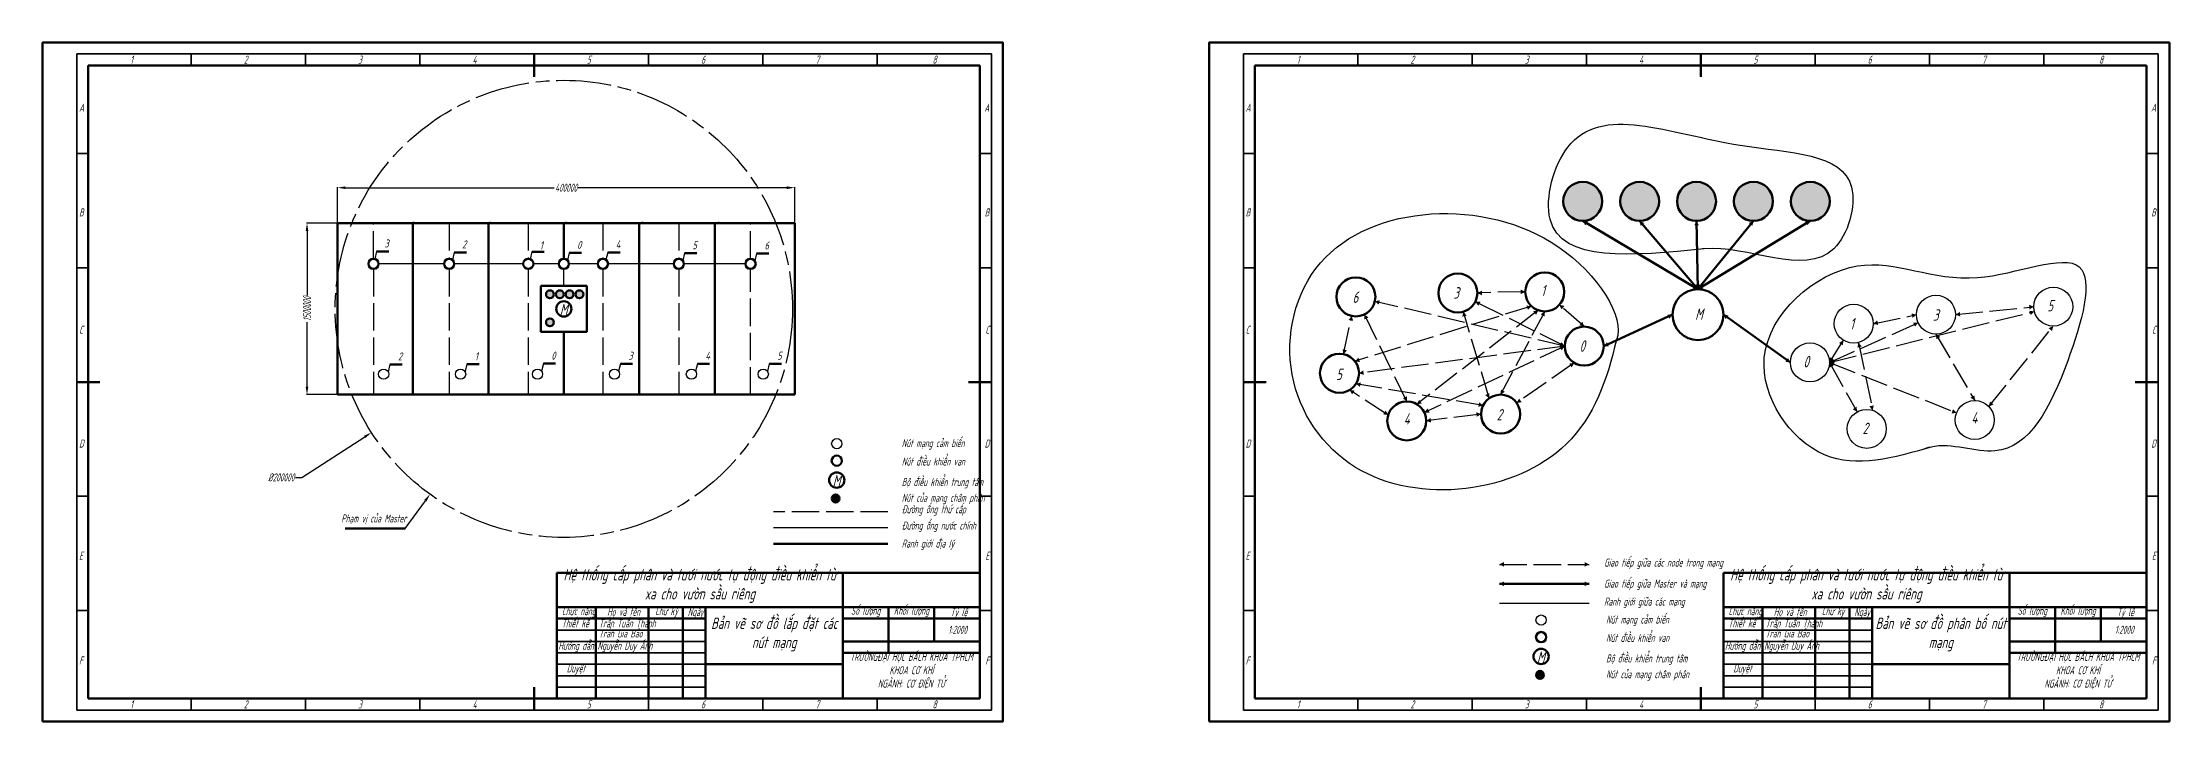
# Model space of a CAD drawing. Header units: millimetres. Extents: x 0 to 1982, y 0 to 297.
# Drawn here: x 1052 to 1982, y 0 to 297 of the extents above; entities that cross this region are included whole.
import ezdxf

# ---------------------------------------------------------------- set-up
doc = ezdxf.new("R2010")
doc.units = ezdxf.units.MM
doc.linetypes.add('ACAD_ISO02W100', pattern=[15, 12, -3])
doc.linetypes.add('ACAD_ISO08W100', pattern=[36, 24, -3, 6, -3])
for name, color, linetype, lineweight in [('AM_5', 3, 'Continuous', 25), ('Khung_dam', 180, 'Continuous', 70), ('Khung_nhat', 150, 'Continuous', 35), ('Net chu', 10, 'Continuous', 25), ('Net dam', 7, 'Continuous', 50), ('Net dut', 80, 'ACAD_ISO02W100', 25), ('Net manh', 50, 'Continuous', 25), ('Net tam', 160, 'ACAD_ISO08W100', 25)]:
    doc.layers.add(name, color=color, linetype=linetype, lineweight=lineweight)
doc.styles.get("Standard").update_dxf_attribs({"font": 'arial.ttf', "width": 0.714286, "oblique": 15})
doc.styles.add('TCVN', font='tcvn+7284-2003r.ttf', dxfattribs={"width": 0.714286, "oblique": 15, "height": 5})
doc.styles.add('TCVN_3.5', font='tcvn+7284-2003r.ttf', dxfattribs={"width": 0.571429, "oblique": 15, "height": 3.5})
doc.dimstyles.get("Standard").update_dxf_attribs({"dimtxt": 3.5, "dimasz": 3.5, "dimexe": 0.18, "dimexo": 0.0625, "dimgap": 0.09, "dimtad": 0, "dimtoh": 1, "dimdec": 4, "dimzin": 0, "dimdsep": 46, "dimtxsty": 'TCVN_3.5', "dimcen": -3, "dimclrd": 3, "dimclre": 3, "dimclrt": 1, "dimadec": 0, "dimazin": 0, "dimtfac": 1, "dimtdec": 4, "dimtofl": 0, "dimtmove": 0, "dimatfit": 3, "dimfxl": 1, "dimtfill": 1, "dimtolj": 1, "dimtzin": 0, "dimlwd": 25, "dimlwe": 25, "dimarcsym": 1})

# ---------------------------------------------------------------- blocks, each defined once
blk = doc.blocks.new('khungten')
at = {"layer": 'Khung_dam'}
for p, q in [((-185, 0), (-185, 55)), ((-185, 55), (0, 55)), ((-60, 0), (-60, 55)), ((-185, 40), (0, 40)), ((-168, 0), (-168, 40)), ((-145, 0), (-145, 40)), ((-130, 0), (-130, 40)), ((-120, 0), (-120, 40)), ((-40, 20), (-40, 40)), ((-20, 25), (-20, 40)), ((-185, 35), (-120, 35)), ((-60, 35), (0, 35)), ((-60, 25), (0, 25)), ((-60, 20), (0, 20)), ((-120, 15), (-60, 15))]:
    blk.add_line(p, q, dxfattribs=at)
at = {"layer": 'Khung_nhat'}
for p, q in [((-185, 30), (-120, 30)), ((-185, 25), (-120, 25)), ((-185, 20), (-120, 20)), ((-185, 15), (-120, 15)), ((-185, 10), (-120, 10)), ((-185, 5), (-120, 5))]:
    blk.add_line(p, q, dxfattribs=at)
blk = doc.blocks.new('*D16')
at = {"layer": 'Defpoints', "color": 0, "transparency": 16777216}
for p in [(1381.17, 233.5), (1181.17, 217.99), (1381.17, 217.99)]:
    blk.add_point(p, dxfattribs=at)
at = {"layer": 'Net dam', "color": 3, "linetype": 'Continuous', "lineweight": 25, "transparency": 16777216}
for p, q in [((1181.17, 218.06), (1181.17, 233.68)), ((1184.67, 233.5), (1276.51, 233.5)), ((1377.67, 233.5), (1285.83, 233.5)), ((1381.17, 218.06), (1381.17, 233.68))]:
    blk.add_line(p, q, dxfattribs=at)
at = {"layer": 'Net dam', "color": 3, "transparency": 16777216}
for points in [[(1184.67, 234.08), (1184.67, 232.92), (1181.17, 233.5)], [(1377.67, 234.08), (1377.67, 232.92), (1381.17, 233.5)]]:
    blk.add_solid(points, dxfattribs=at)
at = {"layer": 'Net dam', "color": 1, "transparency": 16777216, "insert": (1281.17, 233.5), "char_height": 3.5, "attachment_point": 5, "style": 'TCVN_3.5', "bg_fill": 3, "box_fill_scale": 1.1, "bg_fill_color": 256, "bg_fill_true_color": 13158600, "bg_fill_transparency": 0}
blk.add_mtext('\\A1;400000', dxfattribs=at)
blk = doc.blocks.new('*D18')
at = {"layer": 'Defpoints', "color": 0, "transparency": 16777216}
for p in [(1181.17, 217.99), (1167.85, 142.99), (1181.17, 142.99)]:
    blk.add_point(p, dxfattribs=at)
at = {"layer": 'Net dam', "color": 3, "linetype": 'Continuous', "lineweight": 25, "transparency": 16777216}
for p, q in [((1181.11, 217.99), (1167.67, 217.99)), ((1167.85, 214.49), (1167.85, 185.55)), ((1167.85, 146.49), (1167.85, 175.44)), ((1181.11, 142.99), (1167.67, 142.99))]:
    blk.add_line(p, q, dxfattribs=at)
at = {"layer": 'Net dam', "color": 3, "transparency": 16777216}
for points in [[(1167.26, 214.49), (1168.43, 214.49), (1167.85, 217.99)], [(1167.26, 146.49), (1168.43, 146.49), (1167.85, 142.99)]]:
    blk.add_solid(points, dxfattribs=at)
at = {"layer": 'Net dam', "color": 1, "transparency": 16777216, "insert": (1167.85, 180.49), "char_height": 3.5, "attachment_point": 5, "rotation": 90, "style": 'TCVN_3.5', "bg_fill": 3, "box_fill_scale": 1.1, "bg_fill_color": 256, "bg_fill_true_color": 13158600, "bg_fill_transparency": 0}
blk.add_mtext('\\A1;1500000', dxfattribs=at)

msp = doc.modelspace()

# ---------------------------------------------------------------- hatches: boundary and pattern name
at = {"layer": 'Net dam'}
h = msp.add_hatch(color=256, dxfattribs=at)
h.dxf.hatch_style = 1
h.paths.add_polyline_path([(1734.34, 227.51105, 1), (1717.27661, 227.51105, 1)])
h = msp.add_hatch(color=256, dxfattribs=at)
h.dxf.hatch_style = 1
h.paths.add_polyline_path([(1759.22097, 227.51105, 1), (1742.15758, 227.51105, 1)])
h = msp.add_hatch(color=256, dxfattribs=at)
h.dxf.hatch_style = 1
h.paths.add_polyline_path([(1784.10195, 227.51105, 1), (1767.03856, 227.51105, 1)])
h = msp.add_hatch(color=256, dxfattribs=at)
h.dxf.hatch_style = 1
h.paths.add_polyline_path([(1808.98293, 227.51105, 1), (1791.91954, 227.51105, 1)])
h = msp.add_hatch(color=256, dxfattribs=at)
h.dxf.hatch_style = 1
h.paths.add_polyline_path([(1833.86391, 227.51105, 1), (1816.80052, 227.51105, 1)])
h = msp.add_hatch(color=256, dxfattribs=at)
h.dxf.hatch_style = 1
h.paths.add_polyline_path([(1272.38343, 186.86373, 1), (1275.84221, 186.86373, 1)])
h.paths.add_polyline_path([(1280.13913, 186.86373, 1), (1276.68035, 186.86373, 1)])
h.paths.add_polyline_path([(1280.97728, 186.86373, 1), (1284.43606, 186.86373, 1)])
h.paths.add_polyline_path([(1288.73299, 186.86373, 1), (1285.27421, 186.86373, 1)])
h.paths.add_polyline_path([(1272.38343, 174.61033, 1), (1275.84221, 174.61033, 1)])
h = msp.add_hatch(color=256, dxfattribs=at)
h.dxf.hatch_style = 1
h.paths.add_polyline_path([(1400.78306, 97.5313, 1), (1397.32428, 97.5313, 1)])
h = msp.add_hatch(color=256, dxfattribs=at)
h.dxf.hatch_style = 1
h.paths.add_polyline_path([(1708.83582, 20.37247, 1), (1705.37704, 20.37247, 1)])

# ---------------------------------------------------------------- linework, layer by layer
at = {"layer": 'AM_5'}
for p, q in [((1198.21814, 205.57901), (1197.44418, 202.36463)), ((1232.18682, 205.17695), (1231.41286, 201.96257)), ((1266.15549, 205.45214), (1265.38153, 202.23776)), ((1282.51047, 205.00083), (1281.73651, 201.78644)), ((1299.3776, 205.20167), (1298.60364, 201.98728)), ((1332.93765, 204.83928), (1332.16369, 201.62489)), ((1364.43794, 204.70234), (1363.66398, 201.48795)), ((1204.13883, 156.16907), (1203.36487, 152.95468)), ((1237.74893, 156.25), (1236.97497, 153.03561)), ((1271.2221, 156.524), (1270.44814, 153.30961)), ((1304.90612, 156.48245), (1304.13216, 153.26807)), ((1338.57097, 156.46597), (1337.79701, 153.25158)), ((1369.97353, 156.48982), (1369.19957, 153.27543)), ((1210.83555, 84.42033), (1219.60263, 96.56833))]:
    msp.add_line(p, q, dxfattribs=at)
at = {"layer": 'AM_5', "linetype": 'Continuous'}
msp.add_trace([(1220.07564, 96.22696), (1219.12961, 96.9097), (1221.65085, 99.40643)], dxfattribs=at)
at = {"layer": 'Khung_dam'}
for p, q in [((1267.18315, 282), (1267.18315, 292)), ((1777.40565, 282), (1777.40565, 292)), ((1462.18315, 287), (1072.18315, 287)), ((1072.18315, 287), (1072.18315, 10)), ((1462.18315, 10), (1462.18315, 287)), ((1972.40565, 287), (1582.40565, 287)), ((1582.40565, 287), (1582.40565, 10)), ((1972.40565, 10), (1972.40565, 287)), ((1067.18315, 148.5), (1077.18315, 148.5)), ((1467.18315, 148.5), (1457.18315, 148.5)), ((1577.40565, 148.5), (1587.40565, 148.5)), ((1977.40565, 148.5), (1967.40565, 148.5)), ((1072.18315, 10), (1462.18315, 10)), ((1267.18315, 15), (1267.18315, 5)), ((1582.40565, 10), (1972.40565, 10)), ((1777.40565, 15), (1777.40565, 5))]:
    msp.add_line(p, q, dxfattribs=at)
for points in [[(1052.18315, 0), (1472.18315, 0), (1472.18315, 297), (1052.18315, 297)], [(1562.40565, 0), (1982.40565, 0), (1982.40565, 297), (1562.40565, 297)]]:
    msp.add_lwpolyline(points, close=True, dxfattribs=at)
at = {"layer": 'Khung_nhat'}
for p, q in [((1467.18315, 292), (1067.18315, 292)), ((1067.18315, 292), (1067.18315, 5)), ((1117.18315, 287), (1117.18315, 292)), ((1167.18315, 287), (1167.18315, 292)), ((1217.18315, 287), (1217.18315, 292)), ((1317.18315, 287), (1317.18315, 292)), ((1367.18315, 287), (1367.18315, 292)), ((1417.18315, 287), (1417.18315, 292)), ((1467.18315, 5), (1467.18315, 292)), ((1977.40565, 292), (1577.40565, 292)), ((1577.40565, 292), (1577.40565, 5)), ((1627.40565, 287), (1627.40565, 292)), ((1677.40565, 287), (1677.40565, 292)), ((1727.40565, 287), (1727.40565, 292)), ((1827.40565, 287), (1827.40565, 292)), ((1877.40565, 287), (1877.40565, 292)), ((1927.40565, 287), (1927.40565, 292)), ((1977.40565, 5), (1977.40565, 292)), ((1067.18315, 248.5), (1072.18315, 248.5)), ((1467.18315, 248.5), (1462.18315, 248.5)), ((1577.40565, 248.5), (1582.40565, 248.5)), ((1977.40565, 248.5), (1972.40565, 248.5)), ((1067.18315, 198.5), (1072.18315, 198.5)), ((1467.18315, 198.5), (1462.18315, 198.5)), ((1577.40565, 198.5), (1582.40565, 198.5)), ((1977.40565, 198.5), (1972.40565, 198.5)), ((1067.18315, 98.5), (1072.18315, 98.5)), ((1467.18315, 98.5), (1462.18315, 98.5)), ((1577.40565, 98.5), (1582.40565, 98.5)), ((1977.40565, 98.5), (1972.40565, 98.5)), ((1067.18315, 48.5), (1072.18315, 48.5)), ((1467.18315, 48.5), (1462.18315, 48.5)), ((1577.40565, 48.5), (1582.40565, 48.5)), ((1977.40565, 48.5), (1972.40565, 48.5)), ((1117.18315, 10), (1117.18315, 5)), ((1167.18315, 10), (1167.18315, 5)), ((1217.18315, 10), (1217.18315, 5)), ((1317.18315, 10), (1317.18315, 5)), ((1367.18315, 10), (1367.18315, 5)), ((1417.18315, 10), (1417.18315, 5)), ((1627.40565, 10), (1627.40565, 5)), ((1677.40565, 10), (1677.40565, 5)), ((1727.40565, 10), (1727.40565, 5)), ((1827.40565, 10), (1827.40565, 5)), ((1877.40565, 10), (1877.40565, 5)), ((1927.40565, 10), (1927.40565, 5)), ((1067.18315, 5), (1467.18315, 5)), ((1577.40565, 5), (1977.40565, 5))]:
    msp.add_line(p, q, dxfattribs=at)
at = {"layer": 'Net dam'}
for p, q in [((1181.17145, 142.99489), (1181.17145, 217.99489)), ((1181.17145, 217.99489), (1381.17145, 217.99489)), ((1214.17145, 142.99489), (1214.17145, 217.99489)), ((1247.17145, 142.99489), (1247.17145, 217.99489)), ((1280.17145, 202.42667), (1280.17145, 217.99489)), ((1313.17145, 142.99489), (1313.17145, 217.99489)), ((1346.17145, 142.99489), (1346.17145, 217.99489)), ((1381.17145, 217.99489), (1381.17145, 142.99489)), ((1776.19178, 189.09679), (1725.8083, 218.97935)), ((1776.19178, 189.09679), (1750.68928, 218.97935)), ((1776.19178, 189.09679), (1775.57026, 218.97935)), ((1776.19178, 189.09679), (1800.45123, 218.97935)), ((1776.19178, 189.09679), (1825.33221, 218.97935)), ((1203.58068, 205.57901), (1198.21814, 205.57901)), ((1237.54935, 205.17695), (1232.18682, 205.17695)), ((1271.51802, 205.45214), (1266.15549, 205.45214)), ((1287.87301, 205.00083), (1282.51047, 205.00083)), ((1304.74013, 205.20167), (1299.3776, 205.20167)), ((1338.30018, 204.83928), (1332.93765, 204.83928)), ((1369.80048, 204.70234), (1364.43794, 204.70234)), ((1765.06203, 177.96704), (1734.96152, 164.18761)), ((1787.32153, 177.96704), (1816.63673, 157.05837)), ((1280.17145, 142.99489), (1280.17145, 170.49489)), ((1209.50136, 156.16907), (1204.13883, 156.16907)), ((1243.11147, 156.25), (1237.74893, 156.25)), ((1276.58463, 156.524), (1271.2221, 156.524)), ((1310.26865, 156.48245), (1304.90612, 156.48245)), ((1343.93351, 156.46597), (1338.57097, 156.46597)), ((1375.33607, 156.48982), (1369.97353, 156.48982)), ((1381.17145, 142.99489), (1181.17145, 142.99489)), ((1184.46775, 84.42033), (1210.83555, 84.42033)), ((1421.87147, 77.67681), (1371.87147, 77.67681)), ((1689.32475, 60.22461), (1728.64457, 60.22461))]:
    msp.add_line(p, q, dxfattribs=at)
for points in [[(1725.8083, 218.97935, 0, 2, 0), (1727.4716, 217.86875, 2, 2, 0)], [(1750.68928, 218.97935, 0, 2, 0), (1751.90532, 217.39151, 2, 2, 0)], [(1775.57026, 218.97935, 0, 2, 0), (1775.57026, 216.97935, 2, 2, 0)], [(1800.45123, 218.97935, 0, 2, 0), (1799.22102, 217.40247, 2, 2, 0)], [(1825.33221, 218.97935, 0, 2, 0), (1823.64429, 217.90654, 2, 2, 0)], [(1776.19178, 189.09679, 0, 2, 0), (1774.45859, 190.09482, 2, 2, 0)], [(1776.19178, 189.09679, 0, 2, 0), (1774.87813, 190.60488, 2, 2, 0)], [(1776.19178, 189.09679, 0, 2, 0), (1776.15681, 191.09649, 2, 2, 0)], [(1776.19178, 189.09679, 0, 2, 0), (1777.46717, 190.63737, 2, 2, 0)], [(1776.19178, 189.09679, 0, 2, 0), (1777.89381, 190.14708, 2, 2, 0)], [(1765.06203, 177.96704, 0, 2, 0), (1763.26345, 177.09234, 2, 2, 0)], [(1787.32153, 177.96704, 0, 2, 0), (1788.93421, 176.78413, 2, 2, 0)], [(1734.96152, 164.18761, 0, 2, 0), (1736.79567, 164.98503, 2, 2, 0)], [(1816.63673, 157.05837, 0, 2, 0), (1815.0007, 158.20876, 2, 2, 0)], [(1689.32475, 60.22461, 0, 2, 0), (1691.32475, 60.22461, 2, 2, 0)], [(1728.64457, 60.22461, 0, 2, 0), (1726.64457, 60.22461, 2, 2, 0)]]:
    msp.add_lwpolyline(points, format="xyseb", dxfattribs=at)
msp.add_lwpolyline([(1270.17145, 190.49489), (1290.17145, 190.49489), (1290.17145, 170.49489), (1270.17145, 170.49489)], close=True, dxfattribs=at)
for centre, radius in [((1725.8083, 227.51105), 8.5317), ((1750.68928, 227.51105), 8.5317), ((1775.57026, 227.51105), 8.5317), ((1800.45123, 227.51105), 8.5317), ((1825.33221, 227.51105), 8.5317), ((1196.92145, 200.19363), 2.23304), ((1230.05001, 200.19363), 2.23304), ((1264.64571, 200.19363), 2.23304), ((1280.17145, 200.19363), 2.23304), ((1297.27349, 200.19363), 2.23304), ((1330.44964, 200.19363), 2.23304), ((1361.84431, 200.19363), 2.23304), ((1671.17474, 187.42948), 8.5317), ((1709.20153, 187.92943), 8.5317), ((1274.11282, 186.86373), 1.72939), ((1278.40974, 186.86373), 1.72939), ((1282.70667, 186.86373), 1.72939), ((1287.0036, 186.86373), 1.72939), ((1626.58151, 185.74709), 8.5317), ((1776.19178, 177.96704), 11.12975), ((1280.17145, 180.49489), 3.34275), ((1274.11282, 174.61033), 1.72939), ((1726.42983, 164.18761), 8.5317), ((1619.41443, 152.32987), 8.5317), ((1648.85291, 131.48911), 8.5317), ((1689.87912, 134.45176), 8.5317), ((1399.52775, 114.07599), 2.23304), ((1399.52775, 105.60103), 3.34275), ((1399.05367, 97.5313), 1.72939), ((1707.58051, 36.91716), 2.23304), ((1707.58051, 28.4422), 3.34275), ((1707.10643, 20.37247), 1.72939)]:
    msp.add_circle(centre, radius, dxfattribs=at)
at = {"layer": 'Net dut'}
for p, q in [((1196.92145, 197.96059), (1196.92145, 142.99489)), ((1230.05001, 197.96059), (1230.05001, 142.99489)), ((1264.64571, 197.96059), (1264.64571, 142.99489)), ((1297.27349, 197.96059), (1297.27349, 142.99489)), ((1330.44964, 197.96059), (1330.44964, 142.99489)), ((1361.84431, 142.99489), (1361.84431, 197.96059)), ((1700.66983, 187.92943), (1679.70521, 187.57408)), ((1621.18083, 160.67671), (1624.78482, 177.40673)), ((1703.37826, 181.6941), (1626.14853, 157.56835)), ((1648.85291, 140.0208), (1630.31738, 178.07682)), ((1717.89813, 164.18761), (1634.88492, 183.78669)), ((1706.3583, 179.88543), (1653.27052, 138.78805)), ((1684.9162, 141.39145), (1673.61491, 179.25419)), ((1717.89813, 164.18761), (1678.81354, 183.62967)), ((1709.20153, 179.39774), (1689.87912, 142.98346)), ((1726.42983, 172.7193), (1715.59731, 182.28286)), ((1833.70012, 157.05837), (1923.32097, 179.39117)), ((1852.84337, 174.01748), (1871.75437, 177.95545)), ((1888.81776, 177.95545), (1923.06781, 181.45411)), ((1833.70012, 157.05837), (1872.50167, 174.4636)), ((1880.28606, 169.42375), (1897.25019, 140.41123)), ((1903.40904, 137.78362), (1931.5995, 172.92242)), ((1717.89813, 164.18761), (1627.94612, 152.32987)), ((1717.89813, 164.18761), (1656.56363, 135.14076)), ((1833.70012, 157.05837), (1839.78617, 166.78494)), ((1846.33289, 165.72866), (1852.59986, 136.13549)), ((1722.07107, 156.85337), (1696.8821, 139.32497)), ((1833.70012, 157.05837), (1845.83622, 135.44453)), ((1833.70012, 157.05837), (1889.31837, 135.02215)), ((1640.70902, 134.0321), (1623.8051, 145.01469)), ((1682.24939, 138.26974), (1626.5715, 147.68593)), ((1681.34743, 134.45176), (1657.38461, 131.48911)), ((1421.87147, 91.74417), (1371.87147, 91.74417)), ((1689.32475, 68.71785), (1728.64457, 68.71785))]:
    msp.add_line(p, q, dxfattribs=at)
for points in [[(1679.70643, 187.42948, 0, 2, 0), (1681.70643, 187.42948, 2, 2, 0)], [(1700.66983, 187.92943, 0, 2, 0), (1698.66983, 187.92943, 2, 2, 0)], [(1624.78482, 177.40673, 0, 2, 0), (1624.40454, 175.44321, 2, 2, 0)], [(1630.31738, 178.07682, 0, 2, 0), (1631.16262, 176.26421, 2, 2, 0)], [(1634.88492, 183.78669, 0, 2, 0), (1636.82551, 183.30285, 2, 2, 0)], [(1673.61491, 179.25419, 0, 2, 0), (1674.07302, 177.30736, 2, 2, 0)], [(1678.81354, 183.62967, 0, 2, 0), (1680.59192, 182.7146, 2, 2, 0)], [(1703.37826, 181.6941, 0, 2, 0), (1701.51588, 180.96502, 2, 2, 0)], [(1706.3583, 179.88543, 0, 2, 0), (1704.77848, 178.65899, 2, 2, 0)], [(1709.20153, 179.39774, 0, 2, 0), (1708.29887, 177.61302, 2, 2, 0)], [(1715.59731, 182.28286, 0, 2, 0), (1717.1294, 180.99728, 2, 2, 0)], [(1871.75437, 177.95545, 0, 2, 0), (1869.81005, 177.48681, 2, 2, 0)], [(1888.81776, 177.95545, 0, 2, 0), (1890.80742, 178.15857, 2, 2, 0)], [(1923.06781, 181.45411, 0, 2, 0), (1921.0784, 181.24858, 2, 2, 0)], [(1923.32097, 179.39117, 0, 2, 0), (1921.44159, 178.70713, 2, 2, 0)], [(1726.42983, 172.7193, 0, 2, 0), (1724.96387, 174.07981, 2, 2, 0)], [(1839.78617, 166.78494, 0, 2, 0), (1838.7564, 165.07042, 2, 2, 0)], [(1852.84337, 174.01748, 0, 2, 0), (1854.79904, 174.43622, 2, 2, 0)], [(1872.50167, 174.4636, 0, 2, 0), (1870.69247, 173.61108, 2, 2, 0)], [(1880.28606, 169.42375, 0, 2, 0), (1881.28606, 167.6917, 2, 2, 0)], [(1931.5995, 172.92242, 0, 2, 0), (1930.2824, 171.41734, 2, 2, 0)], [(1621.18083, 160.67671, 0, 2, 0), (1621.69846, 162.60856, 2, 2, 0)], [(1626.14853, 157.56835, 0, 2, 0), (1628.05506, 158.17262, 2, 2, 0)], [(1717.89813, 164.18761, 0, 2, 0), (1715.92259, 163.87576, 2, 2, 0)], [(1717.89813, 164.18761, 0, 2, 0), (1715.95429, 164.65822, 2, 2, 0)], [(1717.89813, 164.18761, 0, 2, 0), (1716.0924, 165.04746, 2, 2, 0)], [(1717.89813, 164.18761, 0, 2, 0), (1716.14043, 163.23342, 2, 2, 0)], [(1833.70012, 157.05837, 0, 2, 0), (1834.76541, 158.75105, 2, 2, 0)], [(1833.70012, 157.05837, 0, 2, 0), (1835.50244, 157.92535, 2, 2, 0)], [(1833.70012, 157.05837, 0, 2, 0), (1835.53259, 157.85966, 2, 2, 0)], [(1833.70012, 157.05837, 0, 2, 0), (1835.6583, 157.46524, 2, 2, 0)], [(1846.33289, 165.72866, 0, 2, 0), (1846.86741, 163.80141, 2, 2, 0)], [(1627.94612, 152.32987, 0, 2, 0), (1629.92666, 152.60822, 2, 2, 0)], [(1722.07107, 156.85337, 0, 2, 0), (1720.42393, 155.71894, 2, 2, 0)], [(1833.70012, 157.05837, 0, 2, 0), (1835.55437, 156.30887, 2, 2, 0)], [(1833.70012, 157.05837, 0, 2, 0), (1834.69808, 155.32514, 2, 2, 0)], [(1623.83919, 145.03526, 0, 2, 0), (1625.48118, 143.8934, 2, 2, 0)], [(1626.5715, 147.68593, 0, 2, 0), (1628.54112, 147.33864, 2, 2, 0)], [(1648.85291, 140.0208, 0, 2, 0), (1648.00767, 141.83342, 2, 2, 0)], [(1653.27052, 138.78805, 0, 2, 0), (1654.83624, 139.88438, 2, 2, 0)], [(1682.24939, 138.26974, 0, 2, 0), (1680.27977, 138.61704, 2, 2, 0)], [(1684.9162, 141.39145, 0, 2, 0), (1684.07097, 143.20407, 2, 2, 0)], [(1689.87912, 142.98346, 0, 2, 0), (1690.87912, 144.71551, 2, 2, 0)], [(1696.8821, 139.32497, 0, 2, 0), (1698.5204, 140.47212, 2, 2, 0)], [(1897.25019, 140.41123, 0, 2, 0), (1896.25019, 142.14328, 2, 2, 0)], [(1903.40904, 137.78362, 0, 2, 0), (1904.68734, 139.32179, 2, 2, 0)], [(1640.70902, 134.0321, 0, 2, 0), (1639.07071, 135.17925, 2, 2, 0)], [(1656.56363, 135.14076, 0, 2, 0), (1658.34565, 136.04874, 2, 2, 0)], [(1657.38461, 131.48911, 0, 2, 0), (1659.36514, 131.76745, 2, 2, 0)], [(1681.34743, 134.45176, 0, 2, 0), (1679.35504, 134.27745, 2, 2, 0)], [(1845.83622, 135.44453, 0, 2, 0), (1844.72812, 137.10949, 2, 2, 0)], [(1852.59986, 136.13549, 0, 2, 0), (1852.1108, 138.07477, 2, 2, 0)], [(1889.31837, 135.02215, 0, 2, 0), (1887.4296, 135.67982, 2, 2, 0)], [(1689.32475, 68.71785, 0, 2, 0), (1691.32475, 68.71785, 2, 2, 0)], [(1728.64457, 68.71785, 0, 2, 0), (1726.64457, 68.71785, 2, 2, 0)]]:
    msp.add_lwpolyline(points, format="xyseb", dxfattribs=at)
at = {"layer": 'Net manh'}
for p, q in [((1227.81697, 200.19363), (1199.15449, 200.19363)), ((1262.41267, 200.19363), (1232.28305, 200.19363)), ((1277.93841, 200.19363), (1266.87875, 200.19363)), ((1280.17145, 190.49489), (1280.17145, 197.96059)), ((1295.04045, 200.19363), (1282.40449, 200.19363)), ((1328.2166, 200.19363), (1299.50654, 200.19363)), ((1359.61127, 200.19363), (1332.68268, 200.19363)), ((1421.87147, 84.71049), (1371.87147, 84.71049)), ((1689.32475, 51.73138), (1728.64457, 51.73138))]:
    msp.add_line(p, q, dxfattribs=at)
for centre, radius in [((1880.28606, 177.95545), 8.5317), ((1931.5995, 181.45411), 8.5317), ((1844.31167, 174.01748), 8.5317), ((1825.16843, 157.05837), 8.5317), ((1201.37012, 151.95096), 2.23304), ((1235.02305, 151.95096), 2.23304), ((1268.67598, 151.95096), 2.23304), ((1302.32891, 151.95096), 2.23304), ((1335.98184, 151.95096), 2.23304), ((1367.40173, 151.95096), 2.23304), ((1897.25019, 131.87953), 8.5317), ((1850.01331, 128.00532), 8.5317), ((1399.52775, 121.52408), 2.23304), ((1707.58051, 44.36525), 2.23304)]:
    msp.add_circle(centre, radius, dxfattribs=at)
for points in [[(1778.94002, 206.79856), (1711.51921, 219.77433), (1719.29754, 251.27097), (1794.62393, 252.08905), (1843.34045, 233.68196), (1835.56212, 206.79856), (1778.94002, 206.79856), (1778.21044, 206.72479)], [(1878.1234, 120.04668), (1831.49245, 116.65814), (1805.20937, 159.01517), (1845.9056, 199.25438), (1898.47152, 194.17148), (1942.98293, 198.83084), (1937.89578, 157.74445), (1906.10188, 118.35241), (1878.1234, 120.04668), (1873.99067, 118.84921)]]:
    msp.add_spline(points, degree=3, dxfattribs=at)
msp.add_open_spline([(1740.50817, 166.9914), (1744.60018, 176.44608), (1710.68149, 230.88795), (1608.50728, 225.11873), (1591.34721, 150.50302), (1631.40932, 91.41982), (1720.06751, 102.94646), (1736.64156, 149.82669), (1740.50817, 166.9914)], degree=3, knots=[0, 0, 0, 0, 55.62396359, 156.221372446, 206.642055225, 255.787378527, 349.135913786, 400.310833493, 400.310833493, 400.310833493, 400.310833493], dxfattribs=at)
at = {"layer": 'Net tam', "color": 3, "linetype": 'Continuous', "lineweight": 25}
for p, q in [((1165.52559, 106.77442), (1193.11624, 124.51597)), ((1162.02559, 106.77442), (1165.52559, 106.77442))]:
    msp.add_line(p, q, dxfattribs=at)
at = {"layer": 'Net tam', "color": 3}
msp.add_solid([(1192.80073, 125.00662), (1193.43174, 124.02532), (1196.06013, 126.40898)], dxfattribs=at)

# ---------------------------------------------------------------- block references
at = {"layer": 'Net tam'}
for p in [(1462.18315, 10), (1972.40565, 10)]:
    msp.add_blockref('khungten', p, dxfattribs=at)

# ---------------------------------------------------------------- texts
at = {"layer": 'Net chu'}
for s, width, gutter_width, heights, insert, char_height, attachment_point, style in [('1', 4.0224231, 17.5, [0], (1090.55976, 291.26085), 3.5, 1, 'TCVN_3.5'), ('2', 4.0224231, 17.5, [0], (1140.25174, 291.26085), 3.5, 1, 'TCVN_3.5'), ('3', 4.0224231, 17.5, [0], (1190.25174, 291.26085), 3.5, 1, 'TCVN_3.5'), ('4', 4.0224231, 17.5, [0], (1240.25174, 291.26085), 3.5, 1, 'TCVN_3.5'), ('5', 4.0224231, 17.5, [0], (1290.25174, 291.26085), 3.5, 1, 'TCVN_3.5'), ('6', 4.0224231, 17.5, [0], (1340.25174, 291.26085), 3.5, 1, 'TCVN_3.5'), ('7', 4.0224231, 17.5, [0], (1390.25174, 291.26085), 3.5, 1, 'TCVN_3.5'), ('8', 4.0224231, 17.5, [0], (1441.43367, 291.26085), 3.5, 1, 'TCVN_3.5'), ('1', 4.0224231, 17.5, [0], (1600.78227, 291.26085), 3.5, 1, 'TCVN_3.5'), ('2', 4.0224231, 17.5, [0], (1650.47424, 291.26085), 3.5, 1, 'TCVN_3.5'), ('3', 4.0224231, 17.5, [0], (1700.47424, 291.26085), 3.5, 1, 'TCVN_3.5'), ('4', 4.0224231, 17.5, [0], (1750.47424, 291.26085), 3.5, 1, 'TCVN_3.5'), ('5', 4.0224231, 17.5, [0], (1800.47424, 291.26085), 3.5, 1, 'TCVN_3.5'), ('6', 4.0224231, 17.5, [0], (1850.47424, 291.26085), 3.5, 1, 'TCVN_3.5'), ('7', 4.0224231, 17.5, [0], (1900.47424, 291.26085), 3.5, 1, 'TCVN_3.5'), ('8', 4.0224231, 17.5, [0], (1951.65617, 291.26085), 3.5, 1, 'TCVN_3.5'), ('A', 4.0224231, 17.5, [0], (1068.16073, 270.26511), 3.5, 1, 'TCVN_3.5'), ('A', 4.0224231, 17.5, [0], (1466.20557, 270.26511), 3.5, 3, 'TCVN_3.5'), ('A', 4.0224231, 17.5, [0], (1578.38323, 270.26511), 3.5, 1, 'TCVN_3.5'), ('A', 4.0224231, 17.5, [0], (1976.42808, 270.26511), 3.5, 3, 'TCVN_3.5'), ('B', 4.0224231, 17.5, [0], (1068.16073, 224.43999), 3.5, 1, 'TCVN_3.5'), ('B', 4.0224231, 17.5, [0], (1466.20557, 224.43999), 3.5, 3, 'TCVN_3.5'), ('B', 4.0224231, 17.5, [0], (1578.38323, 224.43999), 3.5, 1, 'TCVN_3.5'), ('B', 4.0224231, 17.5, [0], (1976.42808, 224.43999), 3.5, 3, 'TCVN_3.5'), ('M', 4.0458128, 25, [0], (1278.39697, 182.69547), 5, 1, 'TCVN'), ('\\pxqc;M', 20.9592767, 25, [0], (1766.12786, 180.66455), 5, 1, 'TCVN'), ('C', 4.0224231, 17.5, [0], (1068.16073, 173.09763), 3.5, 1, 'TCVN_3.5'), ('C', 4.0224231, 17.5, [0], (1466.20557, 173.09763), 3.5, 3, 'TCVN_3.5'), ('C', 4.0224231, 17.5, [0], (1578.38323, 173.09763), 3.5, 1, 'TCVN_3.5'), ('C', 4.0224231, 17.5, [0], (1976.42808, 173.09763), 3.5, 3, 'TCVN_3.5'), ('D', 4.0224231, 17.5, [0], (1068.16073, 123.32154), 3.5, 1, 'TCVN_3.5'), ('Nút mạng cảm biến', 43.2602428, 17.5, [0], (1427.9599, 123.49985), 3.5, 1, 'TCVN_3.5'), ('D', 4.0224231, 17.5, [0], (1466.20557, 123.32154), 3.5, 3, 'TCVN_3.5'), ('D', 4.0224231, 17.5, [0], (1578.38323, 123.32154), 3.5, 1, 'TCVN_3.5'), ('D', 4.0224231, 17.5, [0], (1976.42808, 123.32154), 3.5, 3, 'TCVN_3.5'), ('Nút điều khiển van', 43.2602428, 17.5, [0], (1427.9599, 115.47237), 3.5, 1, 'TCVN_3.5'), ('M', 4.0458128, 25, [0], (1397.75327, 107.80161), 5, 1, 'TCVN'), ('Bộ điều khiển trung tâm', 43.2602428, 17.5, [0], (1427.9599, 106.49917), 3.5, 1, 'TCVN_3.5'), ('Nút của mạng châm phân', 43.2602428, 17.5, [0], (1427.9599, 99.58658), 3.5, 1, 'TCVN_3.5'), ('Đường ống thứ cấp', 31.6333535, 17.5, [0], (1427.9599, 94.57394), 3.5, 1, 'TCVN_3.5'), ('Đường ống nước chính', 33.2338771, 17.5, [0], (1427.9599, 87.44887), 3.5, 1, 'TCVN_3.5'), ('Ranh giới địa lý', 25.3737228, 17.5, [0], (1427.9599, 79.58976), 3.5, 1, 'TCVN_3.5'), ('E', 4.0224231, 17.5, [0], (1068.16073, 74.26824), 3.5, 1, 'TCVN_3.5'), ('\\pxqc;Hệ thống cấp phân và tưới nước tự động điều khiển từ xa cho vườn sầu riêng', 125, 17.5, [0], (1277.18315, 66.71356), 5, 1, 'TCVN'), ('E', 4.0224231, 17.5, [0], (1466.20557, 74.26824), 3.5, 3, 'TCVN_3.5'), ('E', 4.0224231, 17.5, [0], (1578.38323, 74.26824), 3.5, 1, 'TCVN_3.5'), ('Giao tiếp giữa các node trong mạng', 53.444589, 17.5, [0], (1735.13906, 71.25229), 3.5, 1, 'TCVN_3.5'), ('\\pxqc;Hệ thống cấp phân và tưới nước tự động điều khiển từ xa cho vườn sầu riêng', 125, 17.5, [0], (1787.40565, 66.71356), 5, 1, 'TCVN'), ('E', 4.0224231, 17.5, [0], (1976.42808, 74.26824), 3.5, 3, 'TCVN_3.5'), ('Giao tiếp giữa Master và mạng', 43.2602428, 17.5, [0], (1735.13906, 62.0625), 3.5, 1, 'TCVN_3.5'), ('Chức năng', 17, 17.5, [0], (1279.31051, 50), 3.5, 1, 'TCVN_3.5'), ('Họ và tên', 17, 17.5, [0], (1299.11541, 49.69932), 3.5, 1, 'TCVN_3.5'), ('\\pxqc;Chữ ký', 17, 17.5, [0], (1316.5654, 50), 3.5, 1, 'TCVN_3.5'), ('\\pxqc;Ngày', 17, 17.5, [0], (1329.30378, 49.65066), 3.5, 1, 'TCVN_3.5'), ('\\pxqc;{\\fTCVN 7284|b1|i0|c0|p34;Bản vẽ sơ đồ lắp đặt các nút mạng}', 60, 25, [0], (1342.18315, 45.47636), 5, 1, 'TCVN'), ('\\pxqc;Số lượng ', 20, 17.5, [0], (1402.18315, 50.1963), 3.5, 1, 'TCVN_3.5'), ('\\pxqc;Khối lượng', 20, 17.5, [0], (1422.19407, 50.1963), 3.5, 1, 'TCVN_3.5'), ('\\pxqc;Tỷ lệ', 20, 17.5, [0], (1442.95955, 49.60671), 3.5, 1, 'TCVN_3.5'), ('Ranh giới giữa các mạng', 43.2602428, 17.5, [0], (1735.13906, 54.1974), 3.5, 1, 'TCVN_3.5'), ('Nút mạng cảm biến', 43.2602428, 17.5, [0], (1736.01266, 46.34102), 3.5, 1, 'TCVN_3.5'), ('Chức năng', 17, 17.5, [0], (1789.53301, 50), 3.5, 1, 'TCVN_3.5'), ('Họ và tên', 17, 17.5, [0], (1809.33791, 49.69932), 3.5, 1, 'TCVN_3.5'), ('\\pxqc;Chữ ký', 17, 17.5, [0], (1826.7879, 50), 3.5, 1, 'TCVN_3.5'), ('\\pxqc;Ngày', 17, 17.5, [0], (1839.52628, 49.65066), 3.5, 1, 'TCVN_3.5'), ('\\pxqc;{\\fTCVN 7284|b1|i0|c0|p34;Bản vẽ sơ đồ phân bố nút mạng}', 60, 25, [0], (1852.40565, 45.47636), 5, 1, 'TCVN'), ('\\pxqc;Số lượng ', 20, 17.5, [0], (1912.40565, 50.1963), 3.5, 1, 'TCVN_3.5'), ('\\pxqc;Khối lượng', 20, 17.5, [0], (1932.41658, 50.1963), 3.5, 1, 'TCVN_3.5'), ('\\pxqc;Tỷ lệ', 20, 17.5, [0], (1953.18205, 49.60671), 3.5, 1, 'TCVN_3.5'), ('Thiết kế', 17, 17.5, [7.28112], (1279.21178, 44.69032), 3.5, 1, 'TCVN_3.5'), ('Trần Tuấn Thành', 46.4200482, 17.5, [7.28112], (1295.48753, 44.69032), 3.5, 1, 'TCVN_3.5'), ('Trần Gia Bảo', 46.4200482, 17.5, [7.28112], (1295.48753, 40.24941), 3.5, 1, 'TCVN_3.5'), ('Nút điều khiển van', 43.2602428, 17.5, [0], (1736.01266, 38.31354), 3.5, 1, 'TCVN_3.5'), ('Thiết kế', 17, 17.5, [7.28112], (1789.43428, 44.69032), 3.5, 1, 'TCVN_3.5'), ('Trần Tuấn Thành', 46.4200482, 17.5, [7.28112], (1805.71003, 44.69032), 3.5, 1, 'TCVN_3.5'), ('Trần Gia Bảo', 46.4200482, 17.5, [7.28112], (1805.71003, 40.24941), 3.5, 1, 'TCVN_3.5'), ('F', 4.0224231, 17.5, [0], (1068.16073, 28.41366), 3.5, 1, 'TCVN_3.5'), ('\\pxqc;Hướng dẫn', 17, 17.5, [7.28112], (1276.99788, 34.89662), 3.5, 1, 'TCVN_3.5'), ('Nguyễn Duy Ánh', 46.4200482, 17.5, [7.28112], (1294.9018, 34.92065), 3.5, 1, 'TCVN_3.5'), ('\\pxqc;TRƯỜNG{\\fTCVN 7284|b1|i0|c0|p34;ĐẠI HỌC BÁCH KHOA TPHCM\\PKHOA CƠ KHÍ\\PNGÀNH: CƠ ĐIỆN TỬ}', 60, 17.5, [0], (1402.18315, 30), 3.5, 1, 'TCVN_3.5'), ('F', 4.0224231, 17.5, [0], (1466.20557, 28.41366), 3.5, 3, 'TCVN_3.5'), ('F', 4.0224231, 17.5, [0], (1578.38323, 28.41366), 3.5, 1, 'TCVN_3.5'), ('M', 4.0458128, 25, [0], (1705.80603, 30.64278), 5, 1, 'TCVN'), ('Bộ điều khiển trung tâm', 43.2602428, 17.5, [0], (1736.01266, 29.34034), 3.5, 1, 'TCVN_3.5'), ('\\pxqc;Hướng dẫn', 17, 17.5, [7.28112], (1787.22038, 34.89662), 3.5, 1, 'TCVN_3.5'), ('Nguyễn Duy Ánh', 46.4200482, 17.5, [7.28112], (1805.1243, 34.92065), 3.5, 1, 'TCVN_3.5'), ('\\pxqc;TRƯỜNG{\\fTCVN 7284|b1|i0|c0|p34;ĐẠI HỌC BÁCH KHOA TPHCM\\PKHOA CƠ KHÍ\\PNGÀNH: CƠ ĐIỆN TỬ}', 60, 17.5, [0], (1912.40565, 30), 3.5, 1, 'TCVN_3.5'), ('F', 4.0224231, 17.5, [0], (1976.42808, 28.41366), 3.5, 3, 'TCVN_3.5'), ('\\pxqc;Duyệt', 17, 17.5, [7.28112], (1276.99788, 25.01423), 3.5, 1, 'TCVN_3.5'), ('Nút của mạng châm phân', 43.2602428, 17.5, [0], (1736.01266, 22.42775), 3.5, 1, 'TCVN_3.5'), ('\\pxqc;Duyệt', 17, 17.5, [7.28112], (1787.22038, 25.01423), 3.5, 1, 'TCVN_3.5'), ('1', 4.0224231, 17.5, [0], (1090.55976, 5.73915), 3.5, 7, 'TCVN_3.5'), ('2', 4.0224231, 17.5, [0], (1140.25174, 5.73915), 3.5, 7, 'TCVN_3.5'), ('3', 4.0224231, 17.5, [0], (1190.25174, 5.73915), 3.5, 7, 'TCVN_3.5'), ('4', 4.0224231, 17.5, [0], (1240.25174, 5.73915), 3.5, 7, 'TCVN_3.5'), ('5', 4.0224231, 17.5, [0], (1290.25174, 5.73915), 3.5, 7, 'TCVN_3.5'), ('6', 4.0224231, 17.5, [0], (1340.25174, 5.73915), 3.5, 7, 'TCVN_3.5'), ('7', 4.0224231, 17.5, [0], (1390.25174, 5.73915), 3.5, 7, 'TCVN_3.5'), ('8', 4.0224231, 17.5, [0], (1441.43367, 5.73915), 3.5, 7, 'TCVN_3.5'), ('1', 4.0224231, 17.5, [0], (1600.78227, 5.73915), 3.5, 7, 'TCVN_3.5'), ('2', 4.0224231, 17.5, [0], (1650.47424, 5.73915), 3.5, 7, 'TCVN_3.5'), ('3', 4.0224231, 17.5, [0], (1700.47424, 5.73915), 3.5, 7, 'TCVN_3.5'), ('4', 4.0224231, 17.5, [0], (1750.47424, 5.73915), 3.5, 7, 'TCVN_3.5'), ('5', 4.0224231, 17.5, [0], (1800.47424, 5.73915), 3.5, 7, 'TCVN_3.5'), ('6', 4.0224231, 17.5, [0], (1850.47424, 5.73915), 3.5, 7, 'TCVN_3.5'), ('7', 4.0224231, 17.5, [0], (1900.47424, 5.73915), 3.5, 7, 'TCVN_3.5'), ('8', 4.0224231, 17.5, [0], (1951.65617, 5.73915), 3.5, 7, 'TCVN_3.5')]:
    msp.add_mtext_dynamic_manual_height_columns(s, width=width, gutter_width=gutter_width, heights=heights, dxfattribs=dict(at, insert=insert, char_height=char_height, attachment_point=attachment_point, style=style))
at = {"layer": 'Net chu', "char_height": 3.5, "attachment_point": 7}
for s, insert in [('{\\fTCVN 7284|b0|i0|c0|p34;3}', (1201.71814, 207.32901)), ('{\\fTCVN 7284|b0|i0|c0|p34;2}', (1235.68682, 206.92695)), ('{\\fTCVN 7284|b0|i0|c0|p34;1}', (1269.65549, 206.52489)), ('{\\fTCVN 7284|b0|i0|c0|p34;0}', (1286.01047, 206.75083)), ('{\\fTCVN 7284|b0|i0|c0|p34;4}', (1302.8776, 206.95167)), ('{\\fTCVN 7284|b0|i0|c0|p34;5}', (1336.43765, 206.58928)), ('{\\fTCVN 7284|b0|i0|c0|p34;6}', (1367.93794, 206.45234)), ('{\\fTCVN 7284|b0|i0|c0|p34;2}', (1207.63883, 157.91907)), ('{\\fTCVN 7284|b0|i0|c0|p34;1}', (1241.24893, 158)), ('{\\fTCVN 7284|b0|i0|c0|p34;0}', (1274.7221, 158.274)), ('{\\fTCVN 7284|b0|i0|c0|p34;3}', (1308.40612, 158.23245)), ('{\\fTCVN 7284|b0|i0|c0|p34;4}', (1342.07097, 158.21597)), ('{\\fTCVN 7284|b0|i0|c0|p34;5}', (1373.47353, 158.23982))]:
    msp.add_mtext(s, dxfattribs=dict(at, insert=insert))
at = {"layer": 'Net dam', "char_height": 3.5, "attachment_point": 1, "style": 'TCVN_3.5'}
for insert in [(1442.38796, 41.86212), (1952.61047, 41.86212)]:
    msp.add_mtext_dynamic_manual_height_columns('\\pxqc;1:2000', width=20, gutter_width=17.5, heights=[0], dxfattribs=dict(at, insert=insert))
at = {"layer": 'Net tam', "char_height": 5, "attachment_point": 1, "style": 'TCVN'}
for s, insert in [('6', (1625.11096, 188.10226)), ('3', (1669.25811, 189.98)), ('1', (1707.55645, 191.01561)), ('3', (1879.02012, 180.32839)), ('5', (1928.99014, 184.39703)), ('1', (1842.66856, 176.46477)), ('0', (1724.40556, 166.73636)), ('0', (1822.34527, 159.88882)), ('5', (1617.9475, 154.39856)), ('4', (1647.53274, 134.87689)), ('2', (1688.17144, 136.66996)), ('2', (1848.17678, 130.69341)), ('4', (1895.77311, 135.33103))]:
    msp.add_mtext_dynamic_manual_height_columns(s, width=5.1635445, gutter_width=25, heights=[0], dxfattribs=dict(at, insert=insert))

# ---------------------------------------------------------------- next in the draw order: texts
at = {"layer": 'Net tam', "color": 1, "insert": (1156.56668, 106.77442), "char_height": 3.5, "attachment_point": 5, "style": 'TCVN_3.5', "bg_fill": 3, "box_fill_scale": 1.1, "bg_fill_color": 256, "bg_fill_true_color": 13158600, "bg_fill_transparency": 0}
msp.add_mtext('\\A1;%%C200000', dxfattribs=at)

# ---------------------------------------------------------------- next in the draw order: dimensions: what is measured, and where the dimension line sits
at = {"layer": 'Net dam'}
dim = msp.add_linear_dim(base=(1381.17145, 233.49892), p1=(1181.17145, 217.99489), p2=(1381.17145, 217.99489), text='400000', dimstyle='Standard', dxfattribs=at)
dim.commit()
dim.dimension.update_dxf_attribs({"geometry": '*D16', "text_midpoint": (1281.17145, 233.49892), "dimtype": 160})

# ---------------------------------------------------------------- next in the draw order: linework, layer by layer
for p in [(1214.50478, 217.99489), (1214.50478, 217.99489), (1247.83812, 217.99489), (1247.83812, 217.99489), (1281.17145, 217.99489), (1281.17145, 217.99489), (1314.50478, 217.99489), (1314.50478, 217.99489), (1347.83812, 217.99489), (1347.83812, 217.99489)]:
    msp.add_point(p, dxfattribs=at)
at = {"layer": 'Net dut'}
for p, q in [((1196.92145, 202.42667), (1196.92145, 217.99489)), ((1230.05001, 217.99489), (1230.05001, 202.42667)), ((1264.64571, 217.99489), (1264.64571, 202.42667)), ((1297.27349, 217.99489), (1297.27349, 202.42667)), ((1330.44964, 217.99489), (1330.44964, 202.42667)), ((1361.84431, 202.42667), (1361.84431, 217.99489))]:
    msp.add_line(p, q, dxfattribs=at)

# ---------------------------------------------------------------- next in the draw order: dimensions: what is measured, and where the dimension line sits
at = {"layer": 'Net dam'}
dim = msp.add_linear_dim(base=(1167.84707, 142.99489), p1=(1181.17145, 217.99489), p2=(1181.17145, 142.99489), angle=90, text='1500000', dimstyle='Standard', dxfattribs=at)
dim.commit()
dim.dimension.update_dxf_attribs({"geometry": '*D18', "text_midpoint": (1167.84707, 180.49489)})

# ---------------------------------------------------------------- next in the draw order: linework, layer by layer
at = {"layer": 'Net tam'}
msp.add_circle((1280.17145, 180.49489), 100, dxfattribs=at)

# ---------------------------------------------------------------- next in the draw order: texts
at = {"layer": 'Net tam', "color": 1, "insert": (1197.06871, 88.43803), "char_height": 3.5, "attachment_point": 5, "style": 'TCVN_3.5', "bg_fill": 3, "box_fill_scale": 1.1, "bg_fill_color": 256, "bg_fill_true_color": 13158600, "bg_fill_transparency": 0}
msp.add_mtext('Phạm vị của Master', dxfattribs=at)

doc.saveas('drawing.dxf')
